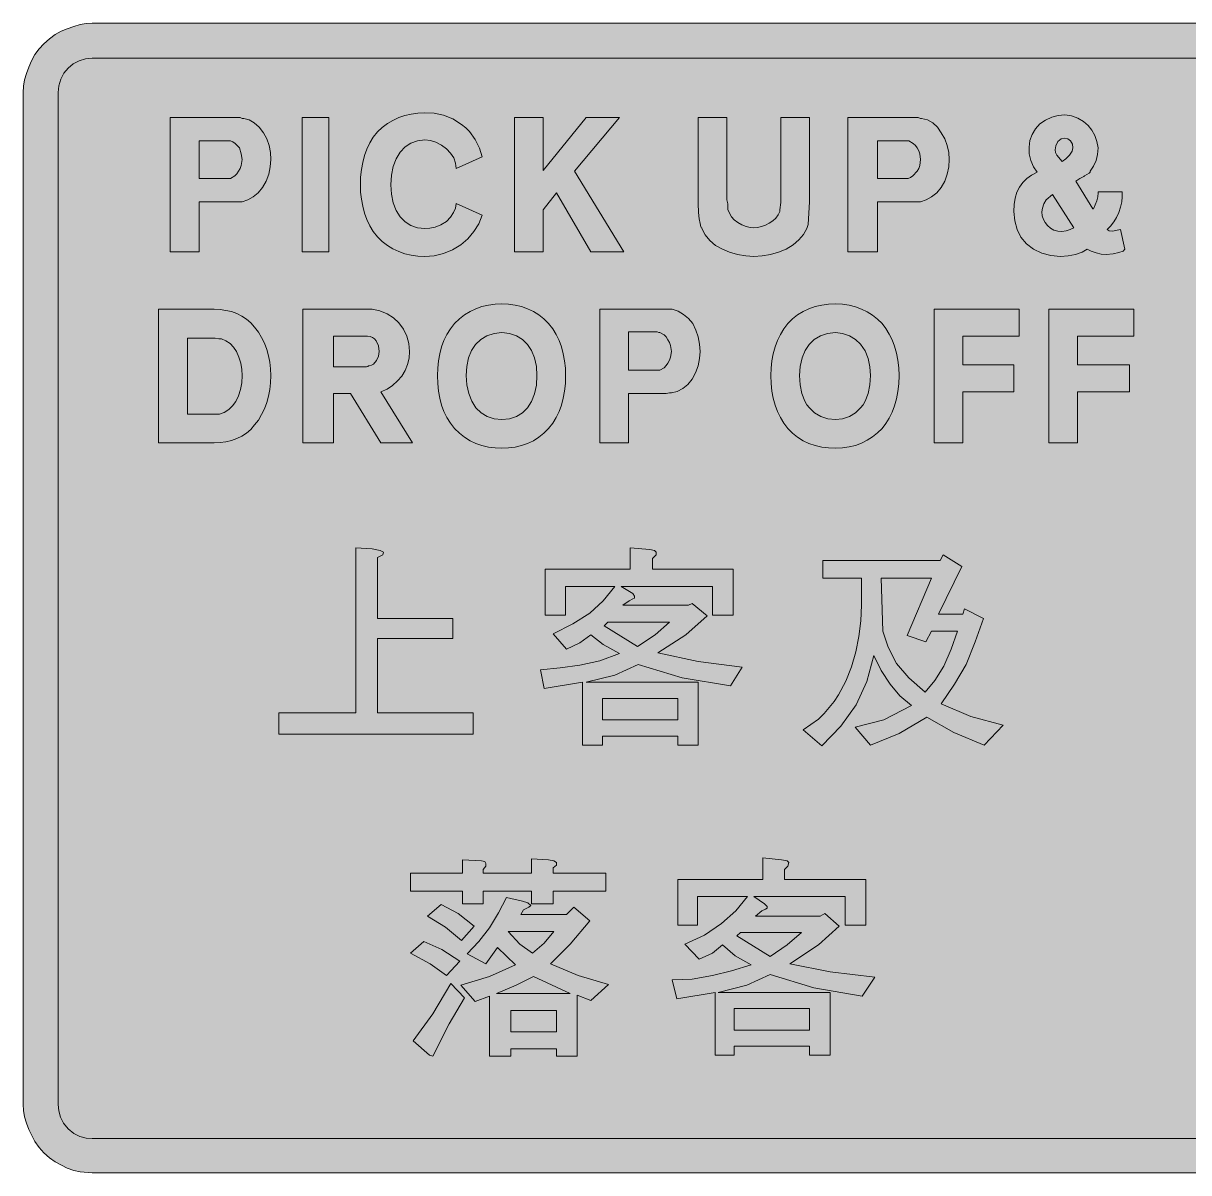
# Model space of a CAD drawing. Header units: metres. Extents: x 16 to 554, y 25 to 256.
# Drawn here: x 15.5 to 249.6, y 24.8 to 255.6 of the extents above; entities that cross this region are included whole.
import ezdxf

# ---------------------------------------------------------------- set-up
doc = ezdxf.new("R2010")
doc.units = ezdxf.units.M
doc.layers.add('FILL_BLACK_000000', color=7, linetype='Continuous', true_color=0x000000)
doc.layers.add('FILL_WHITE_FFFFFF', color=7, linetype='Continuous', true_color=0xffffff)

msp = doc.modelspace()

# ---------------------------------------------------------------- hatches: boundary and pattern name
at = {"layer": 'FILL_BLACK_000000', "true_color": 0x000000}
h = msp.add_hatch(color=7, dxfattribs=at)
h.dxf.hatch_style = 1
h.paths.add_polyline_path([(542.85, 255.33), (544.14, 254.99), (545.46, 254.52), (546.67, 254.02), (547.87, 253.33), (549.03, 252.47), (550.14, 251.46), (551.05, 250.45), (551.87, 249.32), (552.6, 248.09), (553.2, 246.78), (553.64, 245.54), (553.92, 244.26), (554.1, 241.74), (554.1, 38.52), (553.92, 36.07), (553.64, 34.8), (553.2, 33.48), (552.6, 32.27), (551.87, 31.07), (550.14, 28.8), (549.03, 27.82), (547.87, 27), (545.46, 25.74), (544.14, 25.3), (542.85, 25.02), (541.56, 24.88), (540.24, 24.84), (29.4, 24.84), (26.95, 25.02), (25.68, 25.3), (24.36, 25.74), (21.95, 27), (20.79, 27.82), (19.68, 28.8), (18.7, 29.91), (17.88, 31.07), (16.62, 33.48), (16.15, 34.8), (15.81, 36.07), (15.61, 37.3), (15.54, 38.52), (15.54, 241.74), (15.61, 242.98), (15.81, 244.26), (16.15, 245.54), (16.62, 246.78), (17.2, 248.09), (17.88, 249.32), (18.7, 250.45), (19.68, 251.46), (20.79, 252.47), (21.95, 253.33), (23.15, 254.02), (24.36, 254.52), (25.68, 254.99), (26.95, 255.33), (28.18, 255.53), (29.4, 255.6), (540.24, 255.6), (541.56, 255.53), (542.85, 255.33)])
h.paths.add_polyline_path([(26.77, 248.06), (25.58, 247.44), (24.54, 246.6), (23.7, 245.56), (23.08, 244.37), (22.69, 243.08), (22.56, 241.74), (22.56, 38.52), (22.67, 37.28), (23.01, 36.02), (23.62, 34.8), (24.54, 33.66), (25.68, 32.74), (26.9, 32.13), (28.16, 31.79), (29.4, 31.68), (540.24, 31.68), (541.59, 31.82), (542.94, 32.22), (544.11, 32.81), (544.71, 33.18), (545.28, 33.66), (546.2, 34.8), (546.81, 36.02), (547.15, 37.28), (547.26, 38.52), (547.26, 241.74), (547.15, 242.98), (546.81, 244.24), (546.2, 245.46), (545.28, 246.6), (544.14, 247.52), (542.89, 248.13), (541.58, 248.47), (540.24, 248.58), (29.4, 248.58), (28.06, 248.45), (26.77, 248.06)], flags=16)
h = msp.add_hatch(color=7, dxfattribs=at)
h.dxf.hatch_style = 1
h.paths.add_polyline_path([(45.06, 209.7), (45.06, 236.7), (58.56, 236.7), (59.08, 236.68), (59.46, 236.52), (59.82, 236.52), (60.89, 236.22), (61.93, 235.62), (62.91, 234.75), (63.78, 233.64), (64.46, 232.44), (64.9, 231.08), (65.15, 229.64), (65.22, 228.24), (65.12, 226.76), (64.81, 225.32), (64.31, 223.94), (63.6, 222.66), (62.73, 221.58), (61.73, 220.75), (60.64, 220.15), (59.46, 219.78), (59.28, 219.78), (58.38, 219.78), (50.82, 219.78), (50.82, 209.7), (45.06, 209.7)])
h.paths.add_polyline_path([(56.94, 224.46), (57.12, 224.46), (58, 224.98), (58.41, 225.4), (58.74, 225.9), (59.08, 226.47), (59.3, 227.07), (59.46, 228.24), (59.32, 229.41), (58.92, 230.58), (58.09, 231.5), (57.63, 231.82), (57.12, 232.02), (50.82, 232.02), (50.82, 224.46), (56.94, 224.46)], flags=16)
h = msp.add_hatch(color=7, dxfattribs=at)
h.dxf.hatch_style = 1
h.paths.add_polyline_path([(76.92, 236.7), (76.92, 209.7), (71.52, 209.7), (71.52, 236.7), (76.92, 236.7)])
h = msp.add_hatch(color=7, dxfattribs=at)
h.dxf.hatch_style = 1
h.paths.add_polyline_path([(107, 215.37), (106.01, 213.77), (104.79, 212.35), (103.38, 211.14), (101.7, 210.09), (99.91, 209.36), (98.06, 208.94), (96.18, 208.8), (94.79, 208.86), (93.45, 209.04), (92.16, 209.34), (90.94, 209.77), (89.77, 210.32), (88.66, 211), (87.62, 211.81), (86.64, 212.76), (85.82, 213.82), (85.12, 214.97), (84.53, 216.21), (84.05, 217.51), (83.69, 218.87), (83.43, 220.28), (83.27, 221.73), (83.22, 223.2), (83.27, 224.73), (83.43, 226.23), (83.69, 227.67), (84.05, 229.05), (84.53, 230.36), (85.12, 231.6), (85.82, 232.76), (86.64, 233.82), (87.62, 234.71), (88.66, 235.47), (89.77, 236.12), (90.94, 236.66), (92.16, 237.07), (93.45, 237.36), (94.79, 237.54), (96.18, 237.6), (98.07, 237.56), (99.94, 237.17), (101.77, 236.41), (103.56, 235.26), (104.39, 234.61), (105.12, 233.89), (106.3, 232.29), (107.15, 230.55), (107.7, 228.78), (102.48, 226.44), (102.35, 227.51), (101.96, 228.56), (101.34, 229.53), (100.5, 230.4), (99.5, 231.14), (98.41, 231.71), (97.29, 232.07), (96.18, 232.2), (94.7, 232.03), (93.36, 231.55), (92.2, 230.78), (91.21, 229.73), (90.41, 228.42), (89.83, 226.88), (89.46, 225.14), (89.34, 223.2), (89.46, 221.27), (89.83, 219.54), (90.41, 218.04), (91.21, 216.77), (92.2, 215.75), (93.36, 215), (94.7, 214.54), (96.18, 214.38), (97.18, 214.45), (98.27, 214.7), (99.39, 215.14), (100.5, 215.82), (101.29, 216.65), (101.94, 217.62), (102.34, 218.52), (102.48, 219.42), (107.7, 217.08), (107, 215.37)])
h = msp.add_hatch(color=7, dxfattribs=at)
h.dxf.hatch_style = 1
h.paths.add_polyline_path([(126.24, 225.9), (136.14, 209.7), (129.48, 209.7), (122.64, 221.58), (119.94, 218.16), (119.94, 209.7), (114.18, 209.7), (114.18, 236.7), (119.94, 236.7), (119.94, 226.08), (128.58, 236.7), (135.24, 236.7), (126.24, 225.9)])
h = msp.add_hatch(color=7, dxfattribs=at)
h.dxf.hatch_style = 1
h.paths.add_polyline_path([(173.4, 220.12), (173.4, 219.78), (173.22, 216.36), (173.11, 215.24), (172.86, 214.38), (172.19, 213.2), (171.26, 212.11), (170.1, 211.11), (168.72, 210.24), (167.18, 209.64), (165.55, 209.18), (163.89, 208.9), (162.24, 208.8), (160.6, 208.9), (158.95, 209.18), (157.38, 209.64), (155.94, 210.24), (154.56, 211.01), (153.4, 211.97), (152.47, 213.1), (151.8, 214.38), (151.8, 214.56), (151.64, 214.58), (151.62, 214.74), (151.44, 215.41), (151.26, 216.36), (151.1, 217.62), (151.08, 219.42), (151.08, 236.7), (156.84, 236.7), (156.84, 220.5), (156.84, 220.27), (156.84, 220.14), (157, 219.33), (157.02, 218.52), (157.02, 218.16), (157.74, 216.77), (158.29, 216.14), (159, 215.64), (159.84, 215.17), (160.69, 214.83), (161.51, 214.63), (162.24, 214.56), (162.97, 214.62), (163.77, 214.81), (164.57, 215.09), (165.3, 215.46), (166.04, 215.93), (166.65, 216.5), (167.12, 217.13), (167.46, 217.8), (167.46, 218.16), (167.64, 219.6), (167.64, 219.96), (167.64, 236.7), (173.4, 236.7), (173.4, 220.68), (173.4, 220.12)])
h = msp.add_hatch(color=7, dxfattribs=at)
h.dxf.hatch_style = 1
h.paths.add_polyline_path([(198.15, 235.62), (199.09, 234.75), (199.86, 233.64), (200.57, 232.44), (201.08, 231.08), (201.38, 229.64), (201.48, 228.24), (201.38, 226.76), (201.08, 225.32), (200.57, 223.94), (199.86, 222.66), (198.96, 221.58), (197.93, 220.75), (196.82, 220.15), (195.72, 219.78), (195.36, 219.78), (194.64, 219.78), (187.08, 219.78), (187.08, 209.7), (181.14, 209.7), (181.14, 236.7), (194.82, 236.7), (195.2, 236.68), (195.72, 236.52), (195.79, 236.52), (195.9, 236.52), (197.08, 236.22), (198.15, 235.62)])
h.paths.add_polyline_path([(193.2, 224.46), (193.71, 224.66), (194.17, 224.98), (195, 225.9), (195.34, 226.47), (195.56, 227.07), (195.72, 228.24), (195.56, 229.41), (195.34, 230.01), (195, 230.58), (194.67, 231.08), (194.26, 231.5), (193.38, 232.02), (193.2, 232.02), (187.08, 232.02), (187.08, 224.46), (192.66, 224.46), (193.2, 224.46)], flags=16)
h = msp.add_hatch(color=7, dxfattribs=at)
h.dxf.hatch_style = 1
h.paths.add_polyline_path([(217.53, 229.39), (217.5, 230.76), (217.66, 232.07), (218.11, 233.3), (218.79, 234.43), (219.66, 235.44), (220.8, 236.18), (222.04, 236.75), (223.36, 237.11), (224.7, 237.24), (226.04, 237), (227.31, 236.57), (228.45, 235.92), (229.38, 235.08), (230.12, 234.17), (230.71, 233.1), (231.13, 231.89), (231.36, 230.58), (231.26, 229.27), (230.95, 228.04), (230.45, 226.91), (229.74, 225.9), (229.74, 225.72), (229.56, 225.54), (228.66, 225), (228.48, 224.82), (227.67, 224.44), (226.86, 223.92), (230.28, 218.34), (230.46, 218.34), (231.11, 219.96), (231.3, 220.77), (231.36, 221.58), (231.36, 221.76), (236.22, 221.76), (236.22, 220.78), (236.1, 219.74), (235.85, 218.69), (235.5, 217.64), (235.05, 216.64), (234.5, 215.71), (233.87, 214.89), (233.16, 214.2), (233.56, 213.95), (234.24, 213.84), (235.86, 214.2), (236.76, 210.24), (236.37, 209.87), (235.54, 209.57), (234.38, 209.33), (232.98, 209.16), (231.98, 209.25), (230.95, 209.5), (229.99, 209.84), (229.2, 210.24), (228.18, 209.64), (226.84, 209.18), (225.33, 208.9), (223.8, 208.8), (221.85, 208.97), (220.04, 209.45), (218.41, 210.24), (216.96, 211.32), (215.88, 212.66), (215.09, 214.22), (214.61, 215.95), (214.44, 217.8), (214.51, 219.22), (214.72, 220.51), (215.07, 221.67), (215.56, 222.71), (216.22, 223.63), (217.02, 224.43), (217.99, 225.13), (219.12, 225.72), (218.39, 226.79), (217.84, 228.04), (217.53, 229.39)])
h.paths.add_polyline_path([(220.2, 218.52), (220.06, 217.72), (220.13, 216.95), (220.38, 216.24), (220.74, 215.64), (221.21, 215), (221.8, 214.47), (222.49, 214.07), (223.26, 213.84), (224.1, 213.8), (224.95, 213.93), (225.77, 214.19), (226.5, 214.56), (222.18, 221.22), (220.92, 220.14), (220.49, 219.33), (220.2, 218.52)], flags=16)
h.paths.add_polyline_path([(225.6, 229.14), (226.16, 229.93), (226.32, 230.58), (226.19, 231.35), (225.82, 231.98), (225.26, 232.4), (224.52, 232.56), (223.96, 232.4), (223.26, 231.84), (222.85, 231.03), (222.72, 230.22), (222.82, 229.68), (223.1, 229.12), (224.16, 227.88), (224.88, 228.38), (225.6, 229.14)], flags=16)
h = msp.add_hatch(color=7, dxfattribs=at)
h.dxf.hatch_style = 1
h.paths.add_polyline_path([(114.31, 199.02), (115.59, 198.72), (116.81, 198.29), (117.98, 197.74), (119.08, 197.06), (120.09, 196.25), (121.02, 195.3), (121.84, 194.25), (122.54, 193.11), (123.13, 191.9), (123.61, 190.62), (123.97, 189.27), (124.23, 187.86), (124.39, 186.39), (124.44, 184.86), (124.39, 183.27), (124.23, 181.76), (123.97, 180.31), (123.61, 178.94), (123.13, 177.65), (122.54, 176.43), (121.84, 175.29), (121.02, 174.24), (120.09, 173.29), (119.08, 172.48), (117.98, 171.8), (116.81, 171.25), (115.59, 170.82), (114.31, 170.52), (113, 170.34), (111.66, 170.28), (110.27, 170.34), (108.93, 170.52), (107.64, 170.82), (106.42, 171.25), (105.25, 171.8), (104.14, 172.48), (103.1, 173.29), (102.12, 174.24), (101.3, 175.29), (100.6, 176.43), (100.01, 177.65), (99.53, 178.94), (99.17, 180.31), (98.91, 181.76), (98.75, 183.27), (98.7, 184.86), (98.75, 186.39), (98.91, 187.86), (99.17, 189.27), (99.53, 190.62), (100.01, 191.9), (100.6, 193.11), (101.3, 194.25), (102.12, 195.3), (103.1, 196.25), (104.14, 197.06), (105.25, 197.74), (106.42, 198.29), (107.64, 198.72), (108.93, 199.02), (110.27, 199.2), (111.66, 199.26), (113, 199.2), (114.31, 199.02)])
h.paths.add_polyline_path([(118.19, 188.41), (117.6, 189.89), (116.79, 191.14), (115.78, 192.14), (114.58, 192.88), (113.2, 193.34), (111.66, 193.5), (110.06, 193.34), (108.64, 192.88), (107.4, 192.14), (106.37, 191.14), (105.55, 189.89), (104.95, 188.41), (104.58, 186.73), (104.46, 184.86), (104.59, 183.01), (104.98, 181.28), (105.6, 179.72), (106.44, 178.38), (107.48, 177.41), (108.71, 176.67), (110.11, 176.2), (111.66, 176.04), (113.2, 176.2), (114.58, 176.66), (115.78, 177.41), (116.79, 178.42), (117.6, 179.7), (118.19, 181.2), (118.56, 182.93), (118.68, 184.86), (118.56, 186.73), (118.19, 188.41)], flags=16)
h = msp.add_hatch(color=7, dxfattribs=at)
h.dxf.hatch_style = 1
h.paths.add_polyline_path([(181.35, 199), (182.63, 198.67), (183.84, 198.22), (184.99, 197.66), (186.06, 196.98), (187.06, 196.19), (187.98, 195.3), (188.75, 194.31), (189.43, 193.21), (190.01, 192.03), (190.5, 190.75), (190.89, 189.4), (191.17, 187.96), (191.34, 186.45), (191.4, 184.86), (191.34, 183.22), (191.17, 181.66), (190.89, 180.19), (190.5, 178.81), (190.01, 177.52), (189.43, 176.33), (188.75, 175.24), (187.98, 174.24), (187.06, 173.35), (186.06, 172.56), (184.99, 171.88), (183.84, 171.31), (182.63, 170.87), (181.35, 170.54), (180.01, 170.35), (178.62, 170.28), (177.22, 170.34), (175.86, 170.52), (174.56, 170.82), (173.31, 171.25), (172.13, 171.8), (171.03, 172.48), (170.01, 173.29), (169.08, 174.24), (168.26, 175.29), (167.56, 176.43), (166.97, 177.65), (166.49, 178.94), (166.13, 180.31), (165.87, 181.76), (165.71, 183.27), (165.66, 184.86), (165.71, 186.39), (165.87, 187.86), (166.13, 189.27), (166.49, 190.62), (166.97, 191.9), (167.56, 193.11), (168.26, 194.25), (169.08, 195.3), (170.01, 196.25), (171.03, 197.06), (172.13, 197.74), (173.31, 198.29), (174.56, 198.72), (175.86, 199.02), (177.22, 199.2), (178.62, 199.26), (180.01, 199.19), (181.35, 199)])
h.paths.add_polyline_path([(185.19, 188.28), (184.58, 189.82), (183.66, 191.16), (182.62, 192.13), (181.41, 192.87), (180.07, 193.34), (178.62, 193.5), (177.02, 193.34), (175.6, 192.88), (174.36, 192.14), (173.33, 191.14), (172.51, 189.89), (171.91, 188.41), (171.54, 186.73), (171.42, 184.86), (171.53, 183.01), (171.87, 181.28), (172.48, 179.72), (172.9, 179.02), (173.4, 178.38), (174.44, 177.41), (175.67, 176.67), (177.07, 176.2), (178.62, 176.04), (180.07, 176.2), (181.41, 176.67), (182.62, 177.41), (183.66, 178.38), (184.16, 179.02), (184.58, 179.72), (185.19, 181.28), (185.53, 183.01), (185.64, 184.86), (185.53, 186.6), (185.19, 188.28)], flags=16)
h = msp.add_hatch(color=7, dxfattribs=at)
h.dxf.hatch_style = 1
h.paths.add_polyline_path([(42.72, 198.18), (53.88, 198.18), (55.08, 198.13), (56.23, 197.97), (57.34, 197.71), (58.4, 197.33), (59.4, 196.83), (60.33, 196.21), (61.2, 195.46), (61.98, 194.58), (62.74, 193.59), (63.4, 192.5), (63.95, 191.35), (64.41, 190.13), (64.76, 188.85), (65.02, 187.54), (65.17, 186.21), (65.22, 184.86), (65.17, 183.45), (65.02, 182.07), (64.76, 180.73), (64.41, 179.44), (63.95, 178.2), (63.4, 177.04), (62.74, 175.95), (61.98, 174.96), (61.2, 174.08), (60.33, 173.33), (59.4, 172.71), (58.4, 172.21), (57.34, 171.83), (56.23, 171.57), (55.08, 171.41), (53.88, 171.36), (42.72, 171.36), (42.72, 198.18)])
h.paths.add_polyline_path([(54.6, 177.12), (54.96, 177.12), (55.9, 177.49), (56.78, 178.04), (57.57, 178.77), (58.2, 179.64), (58.78, 180.78), (59.17, 182.05), (59.39, 183.41), (59.46, 184.86), (59.39, 186.1), (59.19, 187.36), (58.85, 188.58), (58.38, 189.72), (57.78, 190.59), (57.05, 191.32), (56.23, 191.87), (55.32, 192.24), (54.98, 192.24), (54.78, 192.24), (54.06, 192.4), (53.34, 192.42), (52.98, 192.42), (48.48, 192.42), (48.48, 177.12), (52.8, 177.12), (53.16, 177.12), (54.6, 177.12)], flags=16)
h = msp.add_hatch(color=7, dxfattribs=at)
h.dxf.hatch_style = 1
h.paths.add_polyline_path([(71.7, 171.36), (71.7, 198.18), (85.56, 198.18), (87.14, 197.88), (88.6, 197.3), (89.89, 196.48), (90.96, 195.48), (91.9, 194.2), (92.58, 192.8), (92.98, 191.3), (93.12, 189.72), (93.01, 188.39), (92.7, 187.11), (92.2, 185.91), (91.52, 184.79), (90.69, 183.79), (89.7, 182.91), (88.59, 182.18), (87.36, 181.62), (93.66, 171.36), (87.36, 171.36), (81.24, 181.26), (77.82, 181.26), (77.82, 171.36), (71.7, 171.36)])
h.paths.add_polyline_path([(84.73, 186.68), (84.84, 186.84), (85.02, 186.84), (85.47, 186.96), (85.86, 187.19), (86.48, 187.87), (86.87, 188.76), (87, 189.72), (86.84, 190.88), (86.37, 191.86), (86.03, 192.24), (85.63, 192.53), (85.17, 192.71), (84.66, 192.78), (77.82, 192.78), (77.82, 186.66), (84.48, 186.66), (84.73, 186.68)], flags=16)
h = msp.add_hatch(color=7, dxfattribs=at)
h.dxf.hatch_style = 1
h.paths.add_polyline_path([(148.13, 197.15), (149.13, 196.31), (150, 195.3), (150.6, 194.02), (151.06, 192.64), (151.34, 191.2), (151.44, 189.72), (151.34, 188.32), (151.03, 186.86), (150.53, 185.44), (149.82, 184.14), (148.95, 183.06), (147.95, 182.25), (146.86, 181.71), (145.68, 181.44), (145.32, 181.44), (144.6, 181.26), (137.04, 181.26), (137.04, 171.36), (131.28, 171.36), (131.28, 198.18), (144.78, 198.18), (145.68, 198.18), (145.86, 198.18), (147.04, 197.78), (148.13, 197.15)])
h.paths.add_polyline_path([(143.16, 185.94), (143.23, 185.94), (143.34, 185.94), (144.22, 186.46), (144.63, 186.88), (144.96, 187.38), (145.3, 187.95), (145.52, 188.55), (145.68, 189.72), (145.52, 190.89), (145.3, 191.49), (144.96, 192.06), (144.63, 192.64), (144.22, 193.05), (143.34, 193.5), (143.16, 193.5), (142.8, 193.68), (137.04, 193.68), (137.04, 185.94), (143.16, 185.94)], flags=16)
h = msp.add_hatch(color=7, dxfattribs=at)
h.dxf.hatch_style = 1
h.paths.add_polyline_path([(204.18, 171.36), (198.42, 171.36), (198.42, 198.18), (215.52, 198.18), (215.52, 192.78), (204.18, 192.78), (204.18, 187.02), (214.44, 187.02), (214.44, 181.62), (204.18, 181.62), (204.18, 171.36)])
h = msp.add_hatch(color=7, dxfattribs=at)
h.dxf.hatch_style = 1
h.paths.add_polyline_path([(227.22, 171.36), (221.46, 171.36), (221.46, 198.18), (238.56, 198.18), (238.56, 192.78), (227.22, 192.78), (227.22, 187.02), (237.66, 187.02), (237.66, 181.62), (227.22, 181.62), (227.22, 171.36)])
h = msp.add_hatch(color=7, dxfattribs=at)
h.dxf.hatch_style = 1
h.paths.add_polyline_path([(87.18, 149.76), (87.9, 149.4), (87.72, 148.86), (86.64, 148.32), (86.64, 136.08), (101.76, 136.08), (101.76, 132.12), (86.64, 132.12), (86.64, 117.18), (105.9, 117.18), (105.9, 112.86), (66.84, 112.86), (66.84, 117.18), (82.32, 117.18), (82.32, 150.3), (85.56, 150.12), (87.18, 149.76)])
h = msp.add_hatch(color=7, dxfattribs=at)
h.dxf.hatch_style = 1
h.paths.add_polyline_path([(137.4, 145.98), (137.4, 150.3), (141.36, 149.94), (142.26, 149.76), (142.62, 149.4), (142.62, 148.86), (141.9, 148.14), (141.9, 145.98), (158.1, 145.98), (158.1, 136.8), (153.96, 136.8), (153.96, 142.56), (135.6, 142.56), (137.94, 141.12), (138.3, 140.58), (138.3, 140.22), (137.94, 140.04), (137.22, 139.68), (135.96, 138.78), (149.1, 138.78), (149.82, 139.14), (152.88, 136.62), (148.56, 132.84), (142.98, 129.24), (151.08, 127.44), (159.9, 126.36), (157.56, 122.58), (147.84, 124.2), (139.02, 126.9), (134.34, 124.74), (128.58, 123.3), (151.08, 123.3), (151.08, 110.7), (146.94, 110.7), (146.94, 112.5), (131.82, 112.5), (131.82, 110.7), (127.86, 110.7), (127.86, 123.3), (120.12, 122.04), (119.4, 125.82), (123.36, 126.18), (127.32, 126.72), (131.28, 127.62), (135.24, 129.06), (132, 130.86), (129.48, 132.84), (127.32, 131.22), (124.62, 129.96), (121.92, 133.02), (125.88, 135), (129.3, 137.16), (132, 139.68), (134.34, 142.56), (124.44, 142.56), (124.44, 136.8), (120.3, 136.8), (120.3, 145.98), (137.4, 145.98)])
h.paths.add_polyline_path([(145.32, 135.36), (132.9, 135.36), (132.18, 134.64), (138.84, 130.5), (142.44, 132.84), (145.32, 135.36)], flags=16)
h.paths.add_polyline_path([(146.94, 120.06), (131.82, 120.06), (131.82, 115.74), (146.94, 115.74), (146.94, 120.06)], flags=16)
h = msp.add_hatch(color=7, dxfattribs=at)
h.dxf.hatch_style = 1
h.paths.add_polyline_path([(200.22, 148.86), (204, 146.52), (199.32, 136.98), (204.18, 136.98), (204.54, 138.06), (208.32, 136.08), (206.7, 131.4), (204.9, 126.9), (202.56, 122.94), (199.86, 118.98), (205.8, 116.46), (212.28, 114.66), (208.5, 110.7), (202.38, 113.22), (196.98, 116.28), (191.4, 113.04), (185.64, 110.7), (182.58, 114.3), (188.34, 115.74), (193.92, 118.62), (191.58, 120.6), (189.6, 122.94), (187.8, 125.64), (186.36, 128.7), (184.92, 123.48), (182.76, 118.8), (179.7, 114.48), (175.92, 110.52), (172.14, 113.76), (175.2, 115.92), (176.34, 117.04), (177.39, 118.22), (178.35, 119.46), (179.21, 120.76), (180.7, 123.5), (181.86, 126.4), (182.73, 129.42), (183.34, 132.52), (183.7, 135.65), (183.84, 138.78), (183.84, 144.18), (176.1, 144.18), (176.1, 147.78), (199.68, 147.78), (200.22, 148.86)])
h.paths.add_polyline_path([(189.24, 130.32), (190.86, 127.08), (193.38, 124.2), (196.62, 121.32), (198.6, 123.66), (200.4, 126.54), (201.84, 129.96), (203.1, 133.56), (197.88, 133.56), (196.8, 131.4), (193.02, 132.66), (197.88, 144.18), (187.8, 144.18), (188.16, 133.56), (189.24, 130.32)], flags=16)
h = msp.add_hatch(color=7, dxfattribs=at)
h.dxf.hatch_style = 1
h.paths.add_polyline_path([(103.74, 84.96), (103.74, 87.66), (107.52, 87.48), (108.24, 87.3), (108.42, 86.94), (108.42, 86.4), (107.88, 85.68), (107.88, 84.96), (117.6, 84.96), (117.6, 87.84), (121.02, 87.66), (122.1, 87.48), (122.64, 87.12), (122.64, 86.58), (121.92, 86.04), (121.92, 84.96), (132.54, 84.96), (132.54, 81.36), (121.92, 81.36), (121.92, 78.84), (117.6, 78.84), (117.6, 81.36), (107.88, 81.36), (107.88, 78.84), (103.74, 78.84), (103.74, 81.36), (93.3, 81.36), (93.3, 84.96), (103.74, 84.96)])
h = msp.add_hatch(color=7, dxfattribs=at)
h.dxf.hatch_style = 1
h.paths.add_polyline_path([(164.04, 83.7), (164.04, 88.02), (167.82, 87.66), (168.9, 87.48), (169.26, 87.12), (169.08, 86.4), (168.36, 85.68), (168.36, 83.7), (184.74, 83.7), (184.74, 74.52), (180.6, 74.52), (180.6, 80.28), (162.24, 80.28), (164.4, 78.84), (164.94, 78.3), (164.94, 77.94), (164.58, 77.76), (163.86, 77.4), (162.6, 76.32), (175.56, 76.32), (176.46, 76.86), (179.34, 74.34), (175.2, 70.56), (169.44, 66.78), (177.54, 65.16), (186.54, 64.08), (184.02, 60.3), (174.3, 61.92), (165.48, 64.62), (160.8, 62.46), (155.04, 61.02), (177.54, 61.02), (177.54, 48.42), (173.4, 48.42), (173.4, 50.22), (158.28, 50.22), (158.28, 48.42), (154.5, 48.42), (154.5, 61.02), (146.76, 59.76), (145.86, 63.54), (149.82, 63.72), (153.96, 64.44), (157.74, 65.34), (161.7, 66.6), (158.46, 68.4), (155.94, 70.56), (153.96, 68.94), (151.26, 67.68), (148.38, 70.74), (152.34, 72.54), (155.76, 74.88), (158.64, 77.4), (160.98, 80.28), (150.9, 80.28), (150.9, 74.52), (146.94, 74.52), (146.94, 83.7), (164.04, 83.7)])
h.paths.add_polyline_path([(171.78, 73.08), (159.54, 73.08), (158.82, 72.36), (165.48, 68.22), (168.9, 70.56), (171.78, 73.08)], flags=16)
h.paths.add_polyline_path([(173.4, 57.78), (158.28, 57.78), (158.28, 53.46), (173.4, 53.46), (173.4, 57.78)], flags=16)
h = msp.add_hatch(color=7, dxfattribs=at)
h.dxf.hatch_style = 1
h.paths.add_polyline_path([(112.56, 80.1), (115.8, 79.38), (116.88, 79.02), (117.42, 78.48), (117.06, 78.12), (115.98, 77.58), (115.44, 76.68), (124.62, 76.68), (126.06, 78.12), (129.3, 75.42), (125.34, 70.74), (121.38, 66.78), (126.96, 64.44), (133.08, 62.64), (129.48, 59.4), (126.78, 60.48), (126.78, 48.24), (122.64, 48.24), (122.64, 49.68), (113.46, 49.68), (113.46, 48.24), (109.14, 48.24), (109.14, 60.3), (106.26, 59.22), (103.38, 62.46), (109.14, 64.26), (114.36, 66.6), (110.76, 70.02), (108.42, 66.78), (104.64, 68.76), (106.98, 71.28), (109.14, 73.98), (110.94, 77.04), (112.56, 80.1)])
h.paths.add_polyline_path([(122.1, 73.26), (112.92, 73.26), (115.26, 70.74), (117.78, 68.94), (120.12, 70.92), (122.1, 73.26)], flags=16)
h.paths.add_polyline_path([(110.58, 60.84), (125.34, 60.84), (117.96, 64.26), (114.54, 62.46), (110.58, 60.84)], flags=16)
h.paths.add_polyline_path([(122.64, 57.42), (113.46, 57.42), (113.46, 53.1), (122.64, 53.1), (122.64, 57.42)], flags=16)
h = msp.add_hatch(color=7, dxfattribs=at)
h.dxf.hatch_style = 1
h.paths.add_polyline_path([(102.84, 76.86), (106.08, 74.34), (103.56, 71.46), (100.32, 74.16), (96.72, 76.32), (99.42, 78.66), (102.84, 76.86)])
h = msp.add_hatch(color=7, dxfattribs=at)
h.dxf.hatch_style = 1
h.paths.add_polyline_path([(99.6, 69.66), (103.2, 67.32), (100.5, 64.44), (97.26, 66.78), (93.3, 68.94), (96, 71.28), (99.6, 69.66)])
h = msp.add_hatch(color=7, dxfattribs=at)
h.dxf.hatch_style = 1
h.paths.add_polyline_path([(97.8, 56.7), (101.4, 62.82), (104.1, 59.94), (101.04, 54.72), (97.8, 48.24), (97.08, 48.42), (93.84, 51.3), (97.8, 56.7)])
at = {"layer": 'FILL_WHITE_FFFFFF', "true_color": 0xffffff}
h = msp.add_hatch(color=7, dxfattribs=at)
h.dxf.hatch_style = 1
h.paths.add_polyline_path([(540.24, 248.58), (541.58, 248.47), (542.9, 248.13), (544.14, 247.52), (545.28, 246.6), (546.2, 245.46), (546.81, 244.24), (547.15, 242.98), (547.26, 241.74), (547.26, 38.52), (547.13, 37.33), (546.72, 36), (546.07, 34.83), (545.28, 33.66), (544.71, 33.18), (544.11, 32.81), (542.94, 32.22), (541.59, 31.82), (540.24, 31.68), (29.4, 31.68), (28.16, 31.79), (26.9, 32.13), (25.68, 32.74), (24.54, 33.66), (23.62, 34.8), (23.01, 36.02), (22.67, 37.28), (22.56, 38.52), (22.56, 241.74), (22.69, 243.08), (23.08, 244.37), (23.7, 245.56), (24.54, 246.6), (25.58, 247.44), (26.77, 248.06), (28.06, 248.45), (29.4, 248.58), (540.24, 248.58)])

# ---------------------------------------------------------------- linework, layer by layer
at = {"layer": 'FILL_BLACK_000000', "lineweight": 0, "true_color": 0x000000}
for points in [[(540.24, 24.84), (29.4, 24.84), (26.95, 25.02), (25.68, 25.3), (24.36, 25.74), (21.95, 27), (20.79, 27.82), (19.68, 28.8), (18.7, 29.91), (17.88, 31.07), (16.62, 33.48), (16.15, 34.8), (15.81, 36.07), (15.61, 37.3), (15.54, 38.52), (15.54, 241.74), (15.61, 242.98), (15.81, 244.26), (16.15, 245.54), (16.62, 246.78), (17.2, 248.09), (17.88, 249.32), (18.7, 250.45), (19.68, 251.46), (20.79, 252.47), (21.95, 253.33), (23.15, 254.02), (24.36, 254.52), (25.68, 254.99), (26.95, 255.33), (28.18, 255.53), (29.4, 255.6), (540.24, 255.6)], [(540.24, 248.58), (29.4, 248.58), (28.06, 248.45), (26.77, 248.06), (25.58, 247.44), (24.54, 246.6), (23.7, 245.56), (23.08, 244.37), (22.69, 243.08), (22.56, 241.74), (22.56, 38.52), (22.67, 37.28), (23.01, 36.02), (23.62, 34.8), (24.54, 33.66), (25.68, 32.74), (26.9, 32.13), (28.16, 31.79), (29.4, 31.68), (540.24, 31.68)]]:
    msp.add_lwpolyline(points, dxfattribs=at)
for points in [[(45.06, 209.7), (45.06, 236.7), (58.56, 236.7), (59.08, 236.68), (59.46, 236.52), (59.82, 236.52), (60.89, 236.22), (61.93, 235.62), (62.91, 234.75), (63.78, 233.64), (64.46, 232.44), (64.9, 231.08), (65.15, 229.64), (65.22, 228.24), (65.12, 226.76), (64.81, 225.32), (64.31, 223.94), (63.6, 222.66), (62.73, 221.58), (61.73, 220.75), (60.64, 220.15), (59.46, 219.78), (59.28, 219.78), (58.38, 219.78), (50.82, 219.78), (50.82, 209.7)], [(76.92, 236.7), (76.92, 209.7), (71.52, 209.7), (71.52, 236.7)], [(107, 215.37), (106.01, 213.77), (104.79, 212.35), (103.38, 211.14), (101.7, 210.09), (99.91, 209.36), (98.06, 208.94), (96.18, 208.8), (94.79, 208.86), (93.45, 209.04), (92.16, 209.34), (90.94, 209.77), (89.77, 210.32), (88.66, 211), (87.62, 211.81), (86.64, 212.76), (85.82, 213.82), (85.12, 214.97), (84.53, 216.21), (84.05, 217.51), (83.69, 218.87), (83.43, 220.28), (83.27, 221.73), (83.22, 223.2), (83.27, 224.73), (83.43, 226.23), (83.69, 227.67), (84.05, 229.05), (84.53, 230.36), (85.12, 231.6), (85.82, 232.76), (86.64, 233.82), (87.62, 234.71), (88.66, 235.47), (89.77, 236.12), (90.94, 236.66), (92.16, 237.07), (93.45, 237.36), (94.79, 237.54), (96.18, 237.6), (98.07, 237.56), (99.94, 237.17), (101.77, 236.41), (103.56, 235.26), (104.39, 234.61), (105.12, 233.89), (106.3, 232.29), (107.15, 230.55), (107.7, 228.78), (102.48, 226.44), (102.35, 227.51), (101.96, 228.56), (101.34, 229.53), (100.5, 230.4), (99.5, 231.14), (98.41, 231.71), (97.29, 232.07), (96.18, 232.2), (94.7, 232.03), (93.36, 231.55), (92.2, 230.78), (91.21, 229.73), (90.41, 228.42), (89.83, 226.88), (89.46, 225.14), (89.34, 223.2), (89.46, 221.27), (89.83, 219.54), (90.41, 218.04), (91.21, 216.77), (92.2, 215.75), (93.36, 215), (94.7, 214.54), (96.18, 214.38), (97.18, 214.45), (98.27, 214.7), (99.39, 215.14), (100.5, 215.82), (101.29, 216.65), (101.94, 217.62), (102.34, 218.52), (102.48, 219.42), (107.7, 217.08)], [(126.24, 225.9), (136.14, 209.7), (129.48, 209.7), (122.64, 221.58), (119.94, 218.16), (119.94, 209.7), (114.18, 209.7), (114.18, 236.7), (119.94, 236.7), (119.94, 226.08), (128.58, 236.7), (135.24, 236.7)], [(173.4, 220.12), (173.4, 219.78), (173.22, 216.36), (173.11, 215.24), (172.86, 214.38), (172.19, 213.2), (171.26, 212.11), (170.1, 211.11), (168.72, 210.24), (167.18, 209.64), (165.55, 209.18), (163.89, 208.9), (162.24, 208.8), (160.6, 208.9), (158.95, 209.18), (157.38, 209.64), (155.94, 210.24), (154.56, 211.01), (153.4, 211.97), (152.47, 213.1), (151.8, 214.38), (151.8, 214.56), (151.64, 214.58), (151.62, 214.74), (151.44, 215.41), (151.26, 216.36), (151.1, 217.62), (151.08, 219.42), (151.08, 236.7), (156.84, 236.7), (156.84, 220.5), (156.84, 220.27), (156.84, 220.14), (157, 219.33), (157.02, 218.52), (157.02, 218.16), (157.74, 216.77), (158.29, 216.14), (159, 215.64), (159.84, 215.17), (160.69, 214.83), (161.51, 214.63), (162.24, 214.56), (162.97, 214.62), (163.77, 214.81), (164.57, 215.09), (165.3, 215.46), (166.04, 215.93), (166.65, 216.5), (167.12, 217.13), (167.46, 217.8), (167.46, 218.16), (167.64, 219.6), (167.64, 219.96), (167.64, 236.7), (173.4, 236.7), (173.4, 220.68)], [(198.15, 235.62), (199.09, 234.75), (199.86, 233.64), (200.57, 232.44), (201.08, 231.08), (201.38, 229.64), (201.48, 228.24), (201.38, 226.76), (201.08, 225.32), (200.57, 223.94), (199.86, 222.66), (198.96, 221.58), (197.93, 220.75), (196.82, 220.15), (195.72, 219.78), (195.36, 219.78), (194.64, 219.78), (187.08, 219.78), (187.08, 209.7), (181.14, 209.7), (181.14, 236.7), (194.82, 236.7), (195.2, 236.68), (195.72, 236.52), (195.79, 236.52), (195.9, 236.52), (197.08, 236.22)], [(217.53, 229.39), (217.5, 230.76), (217.66, 232.07), (218.11, 233.3), (218.79, 234.43), (219.66, 235.44), (220.8, 236.18), (222.04, 236.75), (223.36, 237.11), (224.7, 237.24), (226.04, 237), (227.31, 236.57), (228.45, 235.92), (229.38, 235.08), (230.12, 234.17), (230.71, 233.1), (231.13, 231.89), (231.36, 230.58), (231.26, 229.27), (230.95, 228.04), (230.45, 226.91), (229.74, 225.9), (229.74, 225.72), (229.56, 225.54), (228.66, 225), (228.48, 224.82), (227.67, 224.44), (226.86, 223.92), (230.28, 218.34), (230.46, 218.34), (231.11, 219.96), (231.3, 220.77), (231.36, 221.58), (231.36, 221.76), (236.22, 221.76), (236.22, 220.78), (236.1, 219.74), (235.85, 218.69), (235.5, 217.64), (235.05, 216.64), (234.5, 215.71), (233.87, 214.89), (233.16, 214.2), (233.56, 213.95), (234.24, 213.84), (235.86, 214.2), (236.76, 210.24), (236.37, 209.87), (235.54, 209.57), (234.38, 209.33), (232.98, 209.16), (231.98, 209.25), (230.95, 209.5), (229.99, 209.84), (229.2, 210.24), (228.18, 209.64), (226.84, 209.18), (225.33, 208.9), (223.8, 208.8), (221.85, 208.97), (220.04, 209.45), (218.41, 210.24), (216.96, 211.32), (215.88, 212.66), (215.09, 214.22), (214.61, 215.95), (214.44, 217.8), (214.51, 219.22), (214.72, 220.51), (215.07, 221.67), (215.56, 222.71), (216.22, 223.63), (217.02, 224.43), (217.99, 225.13), (219.12, 225.72), (218.39, 226.79), (217.84, 228.04)], [(56.94, 224.46), (57.12, 224.46), (58, 224.98), (58.41, 225.4), (58.74, 225.9), (59.08, 226.47), (59.3, 227.07), (59.46, 228.24), (59.32, 229.41), (58.92, 230.58), (58.09, 231.5), (57.63, 231.82), (57.12, 232.02), (50.82, 232.02), (50.82, 224.46)], [(193.2, 224.46), (193.71, 224.66), (194.17, 224.98), (195, 225.9), (195.34, 226.47), (195.56, 227.07), (195.72, 228.24), (195.56, 229.41), (195.34, 230.01), (195, 230.58), (194.67, 231.08), (194.26, 231.5), (193.38, 232.02), (193.2, 232.02), (187.08, 232.02), (187.08, 224.46), (192.66, 224.46)], [(225.6, 229.14), (226.16, 229.93), (226.32, 230.58), (226.19, 231.35), (225.82, 231.98), (225.26, 232.4), (224.52, 232.56), (223.96, 232.4), (223.26, 231.84), (222.85, 231.03), (222.72, 230.22), (222.82, 229.68), (223.1, 229.12), (224.16, 227.88), (224.88, 228.38)], [(220.2, 218.52), (220.06, 217.72), (220.13, 216.95), (220.38, 216.24), (220.74, 215.64), (221.21, 215), (221.8, 214.47), (222.49, 214.07), (223.26, 213.84), (224.1, 213.8), (224.95, 213.93), (225.77, 214.19), (226.5, 214.56), (222.18, 221.22), (220.92, 220.14), (220.49, 219.33)], [(114.31, 199.02), (115.59, 198.72), (116.81, 198.29), (117.98, 197.74), (119.08, 197.06), (120.09, 196.25), (121.02, 195.3), (121.84, 194.25), (122.54, 193.11), (123.13, 191.9), (123.61, 190.62), (123.97, 189.27), (124.23, 187.86), (124.39, 186.39), (124.44, 184.86), (124.39, 183.27), (124.23, 181.76), (123.97, 180.31), (123.61, 178.94), (123.13, 177.65), (122.54, 176.43), (121.84, 175.29), (121.02, 174.24), (120.09, 173.29), (119.08, 172.48), (117.98, 171.8), (116.81, 171.25), (115.59, 170.82), (114.31, 170.52), (113, 170.34), (111.66, 170.28), (110.27, 170.34), (108.93, 170.52), (107.64, 170.82), (106.42, 171.25), (105.25, 171.8), (104.14, 172.48), (103.1, 173.29), (102.12, 174.24), (101.3, 175.29), (100.6, 176.43), (100.01, 177.65), (99.53, 178.94), (99.17, 180.31), (98.91, 181.76), (98.75, 183.27), (98.7, 184.86), (98.75, 186.39), (98.91, 187.86), (99.17, 189.27), (99.53, 190.62), (100.01, 191.9), (100.6, 193.11), (101.3, 194.25), (102.12, 195.3), (103.1, 196.25), (104.14, 197.06), (105.25, 197.74), (106.42, 198.29), (107.64, 198.72), (108.93, 199.02), (110.27, 199.2), (111.66, 199.26), (113, 199.2)], [(181.35, 199), (182.63, 198.67), (183.84, 198.22), (184.99, 197.66), (186.06, 196.98), (187.06, 196.19), (187.98, 195.3), (188.75, 194.31), (189.43, 193.21), (190.01, 192.03), (190.5, 190.75), (190.89, 189.4), (191.17, 187.96), (191.34, 186.45), (191.4, 184.86), (191.34, 183.22), (191.17, 181.66), (190.89, 180.19), (190.5, 178.81), (190.01, 177.52), (189.43, 176.33), (188.75, 175.24), (187.98, 174.24), (187.06, 173.35), (186.06, 172.56), (184.99, 171.88), (183.84, 171.31), (182.63, 170.87), (181.35, 170.54), (180.01, 170.35), (178.62, 170.28), (177.22, 170.34), (175.86, 170.52), (174.56, 170.82), (173.31, 171.25), (172.13, 171.8), (171.03, 172.48), (170.01, 173.29), (169.08, 174.24), (168.26, 175.29), (167.56, 176.43), (166.97, 177.65), (166.49, 178.94), (166.13, 180.31), (165.87, 181.76), (165.71, 183.27), (165.66, 184.86), (165.71, 186.39), (165.87, 187.86), (166.13, 189.27), (166.49, 190.62), (166.97, 191.9), (167.56, 193.11), (168.26, 194.25), (169.08, 195.3), (170.01, 196.25), (171.03, 197.06), (172.13, 197.74), (173.31, 198.29), (174.56, 198.72), (175.86, 199.02), (177.22, 199.2), (178.62, 199.26), (180.01, 199.19)], [(42.72, 198.18), (53.88, 198.18), (55.08, 198.13), (56.23, 197.97), (57.34, 197.71), (58.4, 197.33), (59.4, 196.83), (60.33, 196.21), (61.2, 195.46), (61.98, 194.58), (62.74, 193.59), (63.4, 192.5), (63.95, 191.35), (64.41, 190.13), (64.76, 188.85), (65.02, 187.54), (65.17, 186.21), (65.22, 184.86), (65.17, 183.45), (65.02, 182.07), (64.76, 180.73), (64.41, 179.44), (63.95, 178.2), (63.4, 177.04), (62.74, 175.95), (61.98, 174.96), (61.2, 174.08), (60.33, 173.33), (59.4, 172.71), (58.4, 172.21), (57.34, 171.83), (56.23, 171.57), (55.08, 171.41), (53.88, 171.36), (42.72, 171.36)], [(71.7, 171.36), (71.7, 198.18), (85.56, 198.18), (87.14, 197.88), (88.6, 197.3), (89.89, 196.48), (90.96, 195.48), (91.9, 194.2), (92.58, 192.8), (92.98, 191.3), (93.12, 189.72), (93.01, 188.39), (92.7, 187.11), (92.2, 185.91), (91.52, 184.79), (90.69, 183.79), (89.7, 182.91), (88.59, 182.18), (87.36, 181.62), (93.66, 171.36), (87.36, 171.36), (81.24, 181.26), (77.82, 181.26), (77.82, 171.36)], [(148.13, 197.15), (149.13, 196.31), (150, 195.3), (150.6, 194.02), (151.06, 192.64), (151.34, 191.2), (151.44, 189.72), (151.34, 188.32), (151.03, 186.86), (150.53, 185.44), (149.82, 184.14), (148.95, 183.06), (147.95, 182.25), (146.86, 181.71), (145.68, 181.44), (145.32, 181.44), (144.6, 181.26), (137.04, 181.26), (137.04, 171.36), (131.28, 171.36), (131.28, 198.18), (144.78, 198.18), (145.68, 198.18), (145.86, 198.18), (147.04, 197.78)], [(204.18, 171.36), (198.42, 171.36), (198.42, 198.18), (215.52, 198.18), (215.52, 192.78), (204.18, 192.78), (204.18, 187.02), (214.44, 187.02), (214.44, 181.62), (204.18, 181.62)], [(227.22, 171.36), (221.46, 171.36), (221.46, 198.18), (238.56, 198.18), (238.56, 192.78), (227.22, 192.78), (227.22, 187.02), (237.66, 187.02), (237.66, 181.62), (227.22, 181.62)], [(54.6, 177.12), (54.96, 177.12), (55.9, 177.49), (56.78, 178.04), (57.57, 178.77), (58.2, 179.64), (58.78, 180.78), (59.17, 182.05), (59.39, 183.41), (59.46, 184.86), (59.39, 186.1), (59.19, 187.36), (58.85, 188.58), (58.38, 189.72), (57.78, 190.59), (57.05, 191.32), (56.23, 191.87), (55.32, 192.24), (54.98, 192.24), (54.78, 192.24), (54.06, 192.4), (53.34, 192.42), (52.98, 192.42), (48.48, 192.42), (48.48, 177.12), (52.8, 177.12), (53.16, 177.12)], [(84.73, 186.68), (84.84, 186.84), (85.02, 186.84), (85.47, 186.96), (85.86, 187.19), (86.48, 187.87), (86.87, 188.76), (87, 189.72), (86.84, 190.88), (86.37, 191.86), (86.03, 192.24), (85.63, 192.53), (85.17, 192.71), (84.66, 192.78), (77.82, 192.78), (77.82, 186.66), (84.48, 186.66)], [(118.19, 188.41), (117.6, 189.89), (116.79, 191.14), (115.78, 192.14), (114.58, 192.88), (113.2, 193.34), (111.66, 193.5), (110.06, 193.34), (108.64, 192.88), (107.4, 192.14), (106.37, 191.14), (105.55, 189.89), (104.95, 188.41), (104.58, 186.73), (104.46, 184.86), (104.59, 183.01), (104.98, 181.28), (105.6, 179.72), (106.44, 178.38), (107.48, 177.41), (108.71, 176.67), (110.11, 176.2), (111.66, 176.04), (113.2, 176.2), (114.58, 176.66), (115.78, 177.41), (116.79, 178.42), (117.6, 179.7), (118.19, 181.2), (118.56, 182.93), (118.68, 184.86), (118.56, 186.73)], [(143.16, 185.94), (143.23, 185.94), (143.34, 185.94), (144.22, 186.46), (144.63, 186.88), (144.96, 187.38), (145.3, 187.95), (145.52, 188.55), (145.68, 189.72), (145.52, 190.89), (145.3, 191.49), (144.96, 192.06), (144.63, 192.64), (144.22, 193.05), (143.34, 193.5), (143.16, 193.5), (142.8, 193.68), (137.04, 193.68), (137.04, 185.94)], [(185.19, 188.28), (184.58, 189.82), (183.66, 191.16), (182.62, 192.13), (181.41, 192.87), (180.07, 193.34), (178.62, 193.5), (177.02, 193.34), (175.6, 192.88), (174.36, 192.14), (173.33, 191.14), (172.51, 189.89), (171.91, 188.41), (171.54, 186.73), (171.42, 184.86), (171.53, 183.01), (171.87, 181.28), (172.48, 179.72), (172.9, 179.02), (173.4, 178.38), (174.44, 177.41), (175.67, 176.67), (177.07, 176.2), (178.62, 176.04), (180.07, 176.2), (181.41, 176.67), (182.62, 177.41), (183.66, 178.38), (184.16, 179.02), (184.58, 179.72), (185.19, 181.28), (185.53, 183.01), (185.64, 184.86), (185.53, 186.6)], [(87.18, 149.76), (87.9, 149.4), (87.72, 148.86), (86.64, 148.32), (86.64, 136.08), (101.76, 136.08), (101.76, 132.12), (86.64, 132.12), (86.64, 117.18), (105.9, 117.18), (105.9, 112.86), (66.84, 112.86), (66.84, 117.18), (82.32, 117.18), (82.32, 150.3), (85.56, 150.12)], [(137.4, 145.98), (137.4, 150.3), (141.36, 149.94), (142.26, 149.76), (142.62, 149.4), (142.62, 148.86), (141.9, 148.14), (141.9, 145.98), (158.1, 145.98), (158.1, 136.8), (153.96, 136.8), (153.96, 142.56), (135.6, 142.56), (137.94, 141.12), (138.3, 140.58), (138.3, 140.22), (137.94, 140.04), (137.22, 139.68), (135.96, 138.78), (149.1, 138.78), (149.82, 139.14), (152.88, 136.62), (148.56, 132.84), (142.98, 129.24), (151.08, 127.44), (159.9, 126.36), (157.56, 122.58), (147.84, 124.2), (139.02, 126.9), (134.34, 124.74), (128.58, 123.3), (151.08, 123.3), (151.08, 110.7), (146.94, 110.7), (146.94, 112.5), (131.82, 112.5), (131.82, 110.7), (127.86, 110.7), (127.86, 123.3), (120.12, 122.04), (119.4, 125.82), (123.36, 126.18), (127.32, 126.72), (131.28, 127.62), (135.24, 129.06), (132, 130.86), (129.48, 132.84), (127.32, 131.22), (124.62, 129.96), (121.92, 133.02), (125.88, 135), (129.3, 137.16), (132, 139.68), (134.34, 142.56), (124.44, 142.56), (124.44, 136.8), (120.3, 136.8), (120.3, 145.98)], [(200.22, 148.86), (204, 146.52), (199.32, 136.98), (204.18, 136.98), (204.54, 138.06), (208.32, 136.08), (206.7, 131.4), (204.9, 126.9), (202.56, 122.94), (199.86, 118.98), (205.8, 116.46), (212.28, 114.66), (208.5, 110.7), (202.38, 113.22), (196.98, 116.28), (191.4, 113.04), (185.64, 110.7), (182.58, 114.3), (188.34, 115.74), (193.92, 118.62), (191.58, 120.6), (189.6, 122.94), (187.8, 125.64), (186.36, 128.7), (184.92, 123.48), (182.76, 118.8), (179.7, 114.48), (175.92, 110.52), (172.14, 113.76), (175.2, 115.92), (176.34, 117.04), (177.39, 118.22), (178.35, 119.46), (179.21, 120.76), (180.7, 123.5), (181.86, 126.4), (182.73, 129.42), (183.34, 132.52), (183.7, 135.65), (183.84, 138.78), (183.84, 144.18), (176.1, 144.18), (176.1, 147.78), (199.68, 147.78)], [(189.24, 130.32), (190.86, 127.08), (193.38, 124.2), (196.62, 121.32), (198.6, 123.66), (200.4, 126.54), (201.84, 129.96), (203.1, 133.56), (197.88, 133.56), (196.8, 131.4), (193.02, 132.66), (197.88, 144.18), (187.8, 144.18), (188.16, 133.56)], [(145.32, 135.36), (132.9, 135.36), (132.18, 134.64), (138.84, 130.5), (142.44, 132.84)], [(146.94, 120.06), (131.82, 120.06), (131.82, 115.74), (146.94, 115.74)], [(103.74, 84.96), (103.74, 87.66), (107.52, 87.48), (108.24, 87.3), (108.42, 86.94), (108.42, 86.4), (107.88, 85.68), (107.88, 84.96), (117.6, 84.96), (117.6, 87.84), (121.02, 87.66), (122.1, 87.48), (122.64, 87.12), (122.64, 86.58), (121.92, 86.04), (121.92, 84.96), (132.54, 84.96), (132.54, 81.36), (121.92, 81.36), (121.92, 78.84), (117.6, 78.84), (117.6, 81.36), (107.88, 81.36), (107.88, 78.84), (103.74, 78.84), (103.74, 81.36), (93.3, 81.36), (93.3, 84.96)], [(164.04, 83.7), (164.04, 88.02), (167.82, 87.66), (168.9, 87.48), (169.26, 87.12), (169.08, 86.4), (168.36, 85.68), (168.36, 83.7), (184.74, 83.7), (184.74, 74.52), (180.6, 74.52), (180.6, 80.28), (162.24, 80.28), (164.4, 78.84), (164.94, 78.3), (164.94, 77.94), (164.58, 77.76), (163.86, 77.4), (162.6, 76.32), (175.56, 76.32), (176.46, 76.86), (179.34, 74.34), (175.2, 70.56), (169.44, 66.78), (177.54, 65.16), (186.54, 64.08), (184.02, 60.3), (174.3, 61.92), (165.48, 64.62), (160.8, 62.46), (155.04, 61.02), (177.54, 61.02), (177.54, 48.42), (173.4, 48.42), (173.4, 50.22), (158.28, 50.22), (158.28, 48.42), (154.5, 48.42), (154.5, 61.02), (146.76, 59.76), (145.86, 63.54), (149.82, 63.72), (153.96, 64.44), (157.74, 65.34), (161.7, 66.6), (158.46, 68.4), (155.94, 70.56), (153.96, 68.94), (151.26, 67.68), (148.38, 70.74), (152.34, 72.54), (155.76, 74.88), (158.64, 77.4), (160.98, 80.28), (150.9, 80.28), (150.9, 74.52), (146.94, 74.52), (146.94, 83.7)], [(112.56, 80.1), (115.8, 79.38), (116.88, 79.02), (117.42, 78.48), (117.06, 78.12), (115.98, 77.58), (115.44, 76.68), (124.62, 76.68), (126.06, 78.12), (129.3, 75.42), (125.34, 70.74), (121.38, 66.78), (126.96, 64.44), (133.08, 62.64), (129.48, 59.4), (126.78, 60.48), (126.78, 48.24), (122.64, 48.24), (122.64, 49.68), (113.46, 49.68), (113.46, 48.24), (109.14, 48.24), (109.14, 60.3), (106.26, 59.22), (103.38, 62.46), (109.14, 64.26), (114.36, 66.6), (110.76, 70.02), (108.42, 66.78), (104.64, 68.76), (106.98, 71.28), (109.14, 73.98), (110.94, 77.04)], [(102.84, 76.86), (106.08, 74.34), (103.56, 71.46), (100.32, 74.16), (96.72, 76.32), (99.42, 78.66)], [(122.1, 73.26), (112.92, 73.26), (115.26, 70.74), (117.78, 68.94), (120.12, 70.92)], [(171.78, 73.08), (159.54, 73.08), (158.82, 72.36), (165.48, 68.22), (168.9, 70.56)], [(99.6, 69.66), (103.2, 67.32), (100.5, 64.44), (97.26, 66.78), (93.3, 68.94), (96, 71.28)], [(110.58, 60.84), (125.34, 60.84), (117.96, 64.26), (114.54, 62.46)], [(97.8, 56.7), (101.4, 62.82), (104.1, 59.94), (101.04, 54.72), (97.8, 48.24), (97.08, 48.42), (93.84, 51.3)], [(122.64, 57.42), (113.46, 57.42), (113.46, 53.1), (122.64, 53.1)], [(173.4, 57.78), (158.28, 57.78), (158.28, 53.46), (173.4, 53.46)]]:
    msp.add_lwpolyline(points, close=True, dxfattribs=at)
at = {"layer": 'FILL_WHITE_FFFFFF', "lineweight": 0, "true_color": 0xffffff}
msp.add_lwpolyline([(540.24, 31.68), (29.4, 31.68), (28.16, 31.79), (26.9, 32.13), (25.68, 32.74), (24.54, 33.66), (23.62, 34.8), (23.01, 36.02), (22.67, 37.28), (22.56, 38.52), (22.56, 241.74), (22.69, 243.08), (23.08, 244.37), (23.7, 245.56), (24.54, 246.6), (25.58, 247.44), (26.77, 248.06), (28.06, 248.45), (29.4, 248.58), (540.24, 248.58)], dxfattribs=at)

doc.saveas('drawing.dxf')
